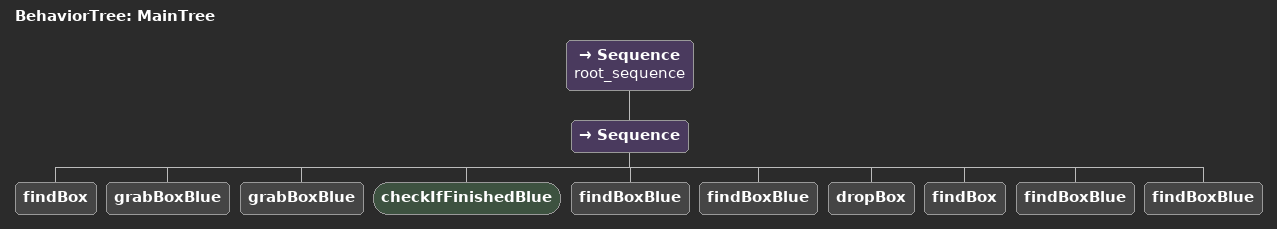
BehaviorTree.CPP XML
<root BTCPP_format="4"><BehaviorTree ID="MainTree"><Sequence name="root_sequence">   <Sequence><findBox/><grabBoxBlue/><grabBoxBlue/><checkIfFinishedBlue/><findBoxBlue/><findBoxBlue/><dropBox/><findBox/><findBoxBlue/><findBoxBlue/></Sequence>   </Sequence></BehaviorTree></root>
